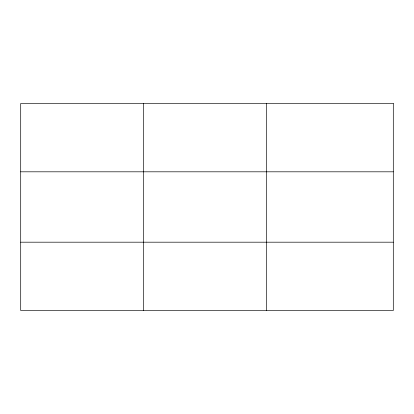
<?xml version="1.0" encoding="UTF-8"?>
<svg xmlns="http://www.w3.org/2000/svg" width="414" height="414" viewBox="0 0 414 414"><rect width="100%" height="100%" fill="white"/><g stroke="black" fill="none" stroke-linecap="round" stroke-linejoin="round"><path stroke-width="0.62" d="M143.658 310.5L143.658 103.5M266.616 310.5L266.616 103.5M20.7 171.81L393.3 171.81M20.7 242.19L393.3 242.19M393.3 103.5L20.7 103.5L20.7 310.5L393.3 310.5L393.3 103.5"/></g></svg>
